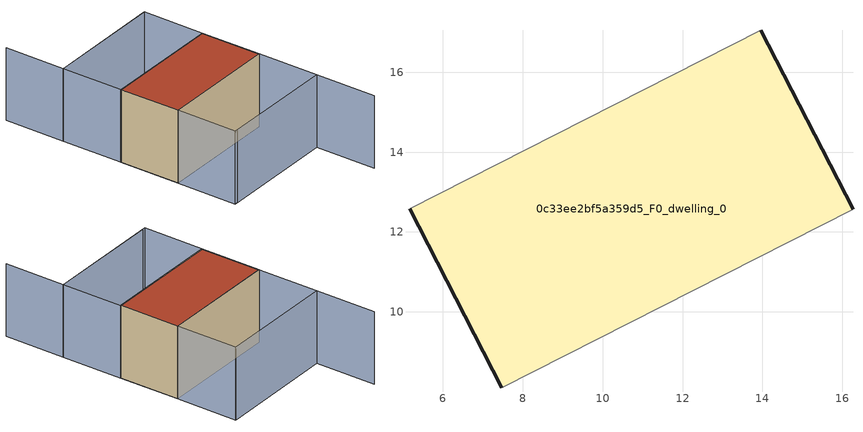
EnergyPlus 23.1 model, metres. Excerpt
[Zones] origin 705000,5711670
0c33ee2bf5a359d5_F0_dwelling_0
 floor ground (EU_floor_Construction): 16.27,12.57 13.96,17.06 5.16,12.58 7.47,8.1 z0
 wall outside (EU_wall_Construction): 13.96,17.06 16.27,12.57 / 7.47,8.1 5.16,12.58 z0:6
 wall adiabatic (EU_wall_Construction): 5.16,12.58 13.96,17.06 / 16.27,12.57 7.47,8.1 z0:6
 roof outside (EU_roof_Construction): 13.96,17.06 16.27,12.57 7.47,8.1 5.16,12.58 z6
shading: 9.78,3.6 18.59,8.11 / 18.59,8.11 20.88,3.62 / 18.58,8.09 9.77,3.6 / 9.77,3.6 7.47,8.1 / 7.47,8.1 16.28,12.59 / 16.28,12.59 18.58,8.09 / 2.85,17.09 11.63,21.59 / 11.63,21.59 13.96,17.06 / 13.96,17.06 5.17,12.55 / 5.17,12.55 2.85,17.09 / 11.63,21.59 2.84,17.07 / 2.84,17.07 0.54,21.55 z0:6
[Building]
EU S2 Campaign: North Axis=0; Terrain=City; Solar Distribution=FullExterior
[Site:Location]
London: Latitude=51.5; Longitude=-0.5; Time Zone=0; Elevation=25
[SizingPeriod:WeatherFileDays]
AnnualSizingPeriod: Begin Month=1; Begin Day of Month=1; End Month=12; End Day of Month=31; Day of Week for Start Day=Monday; Use Weather File Daylight Saving Period=No; Use Weather File Rain and Snow Indicators=No
[MATERIAL]
EU_InternalMass_Material: Roughness=MediumRough; Thickness=0.1; Conductivity=1; Density=1800; Specific Heat=900; Thermal Absorptance=0.9; Solar Absorptance=0.7; Visible Absorptance=0.7
[MATERIAL:NOMASS] Roughness=MediumRough; Thermal Absorptance=0.9; Solar Absorptance=0.7; Visible Absorptance=0.7
Name | Thermal Resistance
EU_wall_NoMass | 0.727863
EU_roof_NoMass | 0.773354
EU_floor_NoMass | 1.79329
[CONSTRUCTION]
EU_wall_Construction: EU_wall_NoMass
EU_roof_Construction: EU_roof_NoMass
EU_floor_Construction: EU_floor_NoMass
EU_InternalMass_Construction: EU_InternalMass_Material
[ZONE]
0c33ee2bf5a359d5_F0_dwelling_0: Type=1; Multiplier=1; Ceiling Height=autocalculate; Volume=298.794; Floor Area=autocalculate; Part of Total Floor Area=Yes
[INTERNALMASS]
0c33ee2bf5a359d5_F0_dwelling_0_EU_InternalMass: Construction=EU_InternalMass_Construction; Zone or ZoneList=0c33ee2bf5a359d5_F0_dwelling_0; Surface Area=49.7988
[OTHEREQUIPMENT]
EU_Step8_InternalGain_0c33ee2bf5a359d5_F0_dwelling_0_f000: Fuel Type=Electricity; Zone or ZoneList or Space or SpaceList=0c33ee2bf5a359d5_F0_dwelling_0; Schedule=EU_Step8_GainSchedule_0c33ee2bf5a359d5_F0_dwelling_0_f000; Design Level Calculation Method=Watts/Area; Power per Zone Floor Area=1; Fraction Latent=0; Fraction Radiant=0; Fraction Lost=0; Carbon Dioxide Generation Rate=0; EndUse Subcategory=EU_Step8_InternalGains
[ZONEVENTILATION:DESIGNFLOWRATE]
EU_ConstantAir_0c33ee2bf5a359d5_F0_dwelling_0: Zone or ZoneList or Space or SpaceList=0c33ee2bf5a359d5_F0_dwelling_0; Schedule=EU_AlwaysOn; Design Flow Rate Calculation Method=AirChanges/Hour; Air Changes per Hour=0.484901; Ventilation Type=Natural; Fan Pressure Rise=0; Fan Total Efficiency=1; Constant Term Coefficient=1; Temperature Term Coefficient=0; Velocity Term Coefficient=0; Velocity Squared Term Coefficient=0; Minimum Indoor Temperature=-100; Maximum Indoor Temperature=100; Delta Temperature=-100; Minimum Outdoor Temperature=-100; Maximum Outdoor Temperature=100; Maximum Wind Speed=40
[HVACTEMPLATE:THERMOSTAT]
EU_HeatOnly_0c33ee2bf5a359d5_F0_dwelling_0: Constant Heating Setpoint=20; Constant Cooling Setpoint=50
[HVACTEMPLATE:ZONE:IDEALLOADSAIRSYSTEM]
0c33ee2bf5a359d5_F0_dwelling_0: Template Thermostat=EU_HeatOnly_0c33ee2bf5a359d5_F0_dwelling_0; System Availability Schedule=EU_AlwaysOn; Maximum Heating Supply Air Temperature=50; Minimum Cooling Supply Air Temperature=13; Maximum Heating Supply Air Humidity Ratio=0.0156; Minimum Cooling Supply Air Humidity Ratio=0.0077; Heating Limit=NoLimit; Cooling Limit=NoLimit; Heating Availability Schedule=EU_AlwaysOn; Cooling Availability Schedule=EU_CoolingOff; Dehumidification Control Type=ConstantSensibleHeatRatio; Cooling Sensible Heat Ratio=0.7; Dehumidification Setpoint=60; Humidification Control Type=None; Humidification Setpoint=30; Outdoor Air Method=None; Outdoor Air Flow Rate per Person=0.00944; Outdoor Air Flow Rate per Zone Floor Area=0; Outdoor Air Flow Rate per Zone=0; Demand Controlled Ventilation Type=None; Outdoor Air Economizer Type=NoEconomizer; Heat Recovery Type=None; Sensible Heat Recovery Effectiveness=0.7; Latent Heat Recovery Effectiveness=0.65
[SIZING:ZONE]
0c33ee2bf5a359d5_F0_dwelling_0: Zone Cooling Design Supply Air Temperature Input Method=SupplyAirTemperature; Zone Cooling Design Supply Air Temperature=13; Zone Heating Design Supply Air Temperature Input Method=SupplyAirTemperature; Zone Heating Design Supply Air Temperature=50; Zone Cooling Design Supply Air Humidity Ratio=0.008; Zone Heating Design Supply Air Humidity Ratio=0.008; Cooling Design Air Flow Method=DesignDay; Cooling Design Air Flow Rate=0; Cooling Minimum Air Flow per Zone Floor Area=0.000762; Cooling Minimum Air Flow=0; Cooling Minimum Air Flow Fraction=0.2; Heating Design Air Flow Method=DesignDay; Heating Design Air Flow Rate=0; Heating Maximum Air Flow per Zone Floor Area=0.002032; Heating Maximum Air Flow=0.141576; Heating Maximum Air Flow Fraction=0.3; Account for Dedicated Outdoor Air System=No; Dedicated Outdoor Air System Control Strategy=NeutralSupplyAir; Dedicated Outdoor Air Low Setpoint Temperature for Design=autosize; Dedicated Outdoor Air High Setpoint Temperature for Design=autosize; Zone Load Sizing Method=Sensible Load Only No Latent Load; Zone Latent Cooling Design Supply Air Humidity Ratio Input Method=HumidityRatioDifference; Zone Cooling Design Supply Air Humidity Ratio Difference=0.005; Zone Latent Heating Design Supply Air Humidity Ratio Input Method=HumidityRatioDifference; Zone Humidification Design Supply Air Humidity Ratio Difference=0.005
[SCHEDULE:CONSTANT]
Name | Hourly Value
EU_AlwaysOn | 1
EU_CoolingOff | 0
[SCHEDULE:FILE]
EU_Step8_GainSchedule_0c33ee2bf5a359d5_F0_dwelling_0_f000: File=../../schedules/0c33ee2bf5a359d5/0c33ee2bf5a359d5_F0_dwelling_0_f000_gain.csv; Column Number=1; Rows to Skip at Top=0; Number of Hours of Data=8760; Column Separator=Comma; Interpolate to Timestep=No; Minutes per Item=60; Adjust Schedule for Daylight Savings=Yes
